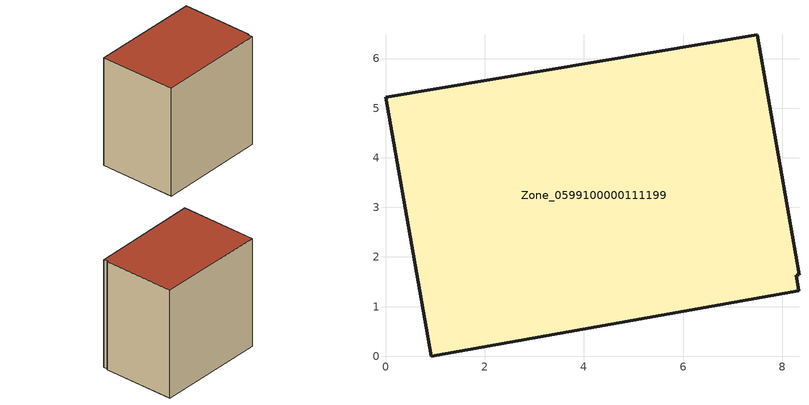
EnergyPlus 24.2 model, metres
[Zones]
Zone_0599100000111199
 floor ground (C_G): 8.34,1.64 8.28,1.63 8.33,1.32 0.92,0 0,5.22 7.49,6.48 z0
 wall outside (C_F): 8.34,1.64 7.49,6.48 0,5.22 0.92,0 8.33,1.32 8.28,1.63 8.34,1.64 z0:7.68
 roof outside (C_R): 8.28,1.63 8.34,1.64 7.49,6.48 0,5.22 0.92,0 8.33,1.32 z7.68
[BUILDING]
Pand.0599100000111199: North Axis=0; Terrain=City; Loads Convergence Tolerance Value=0.04; Temperature Convergence Tolerance Value=0.4; Solar Distribution=FullExterior; Maximum Number of Warmup Days=25; Minimum Number of Warmup Days=1
[Site:Location]
Rotterdam.The.Hague.AP_ZH_NLD Design_Conditions: Latitude=51.96; Longitude=4.45; Time Zone=1; Elevation=-4.5
[SITE:GROUNDTEMPERATURE:BUILDINGSURFACE]
18, 18, 18, 18, 18, 18, 18, 18, 18, 18, 18, 18
[MATERIAL] Thermal Absorptance=0.9; Solar Absorptance=0.7; Visible Absorptance=0.7
Name | Roughness | Thickness | Conductivity | Density | Specific Heat
G.TI.1946 | MediumSmooth | 0.15 | 1 | 540 | 1210
F.TI.1946 | Rough | 0.3 | 0.857143 | 1920 | 840
R.TI.1946 | MediumRough | 0.2 | 0.1 | 1500 | 1000
[CONSTRUCTION]
C_G: G.TI.1946
C_F: F.TI.1946
C_R: R.TI.1946
[ZONE]
Zone_0599100000111199: Type=1; Multiplier=1; Ceiling Height=Autocalculate; Volume=Autocalculate; Floor Area=autocalculate; Part of Total Floor Area=Yes
[ZONEINFILTRATION:DESIGNFLOWRATE]
Infil_Zone_0599100000111199: Zone or ZoneList or Space or SpaceList=Zone_0599100000111199; Schedule=AlwaysOn; Design Flow Rate Calculation Method=Flow/Area; Flow Rate per Floor Area=0.003; Constant Term Coefficient=1; Temperature Term Coefficient=0; Velocity Term Coefficient=0; Velocity Squared Term Coefficient=0
[HVACTEMPLATE:ZONE:IDEALLOADSAIRSYSTEM]
Zone_0599100000111199: Maximum Heating Supply Air Temperature=50; Minimum Cooling Supply Air Temperature=13; Maximum Heating Supply Air Humidity Ratio=0.0156; Minimum Cooling Supply Air Humidity Ratio=0.0077; Heating Limit=NoLimit; Cooling Limit=NoLimit; Dehumidification Control Type=ConstantSensibleHeatRatio; Cooling Sensible Heat Ratio=0.7; Dehumidification Setpoint=60; Humidification Control Type=None; Humidification Setpoint=30; Outdoor Air Method=None; Outdoor Air Flow Rate per Person=0.00944; Outdoor Air Flow Rate per Zone Floor Area=0; Outdoor Air Flow Rate per Zone=0; Demand Controlled Ventilation Type=None; Outdoor Air Economizer Type=NoEconomizer; Heat Recovery Type=None; Sensible Heat Recovery Effectiveness=0.7; Latent Heat Recovery Effectiveness=0.65
[ZONECONTROL:THERMOSTAT]
ThermostatControl_Zone_0599100000111199: Zone or ZoneList=Zone_0599100000111199; Control Type Schedule=DualSetpointControlType; Control 1=Thermostat_Zone_0599100000111199; Temperature Difference Between Cutout And Setpoint=0
[THERMOSTATSETPOINT:DUALSETPOINT]
Thermostat_Zone_0599100000111199: Heating Setpoint Temperature Schedule=HeatingSetpoint_Zone_0599100000111199; Cooling Setpoint Temperature Schedule=CoolingSetpoint_Zone_0599100000111199
[SCHEDULE:COMPACT]
HeatingSetpoint_Zone_0599100000111199: Through: 12/31, For: AllDays, Until: 24:00, 21
CoolingSetpoint_Zone_0599100000111199: Through: 12/31, For: AllDays, Until: 24:00, 24
DualSetpointControlType: Through: 12/31, For: AllDays, Until: 24:00, 4
AlwaysOn: Through: 12/31, For: AllDays, Until: 24:00, 1
